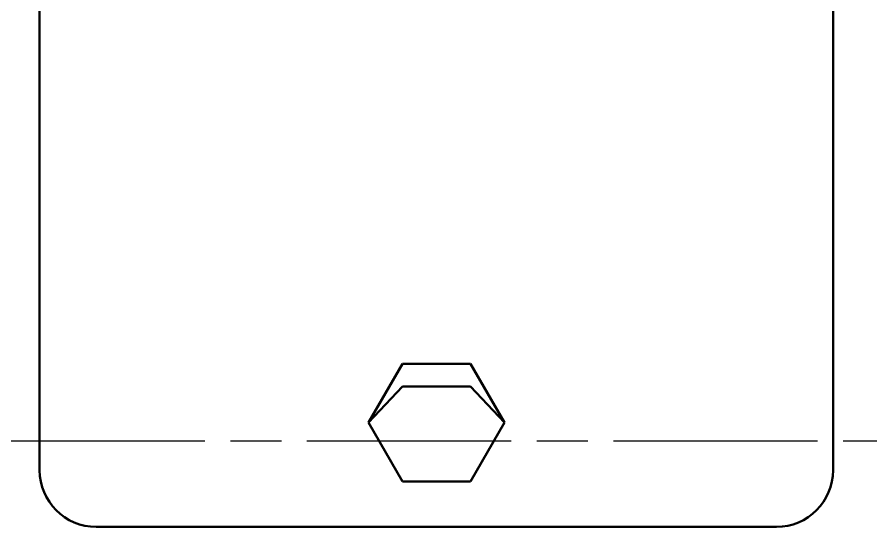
# Model space of a CAD drawing. Header units: millimetres. Extents: x -2161 to -582, y -4625 to -3434.
# Drawn here: x -1876.65 to -1851.57, y -4065.13 to -4050.16 of the extents above; entities that cross this region are included whole.
import ezdxf

# ---------------------------------------------------------------- set-up
doc = ezdxf.new("R2010")
doc.units = ezdxf.units.MM
doc.header["$LTSCALE"] = 0.5
doc.linetypes.add('AM_ISO08W050', pattern=[18, 12, -1.5, 3, -1.5])
for name, color, linetype, lineweight in [('AM_0', 7, 'Continuous', 50), ('AM_7', 4, 'AM_ISO08W050', 25), ('duong_dam', 7, 'Continuous', 50)]:
    doc.layers.add(name, color=color, linetype=linetype, lineweight=lineweight)

msp = doc.modelspace()

# ---------------------------------------------------------------- linework, layer by layer
at = {"layer": 'AM_0'}
for p, q in [((-1875.989, -4063.461), (-1875.989, -4023.418)), ((-1852.679, -4063.461), (-1852.679, -4023.418)), ((-1865.333, -4060.333), (-1866.332, -4062.064)), ((-1863.335, -4060.333), (-1865.333, -4060.333)), ((-1862.336, -4062.064), (-1863.335, -4060.333)), ((-1865.333, -4060.999), (-1866.332, -4062.064)), ((-1863.335, -4060.999), (-1865.333, -4060.999)), ((-1863.335, -4060.999), (-1862.336, -4062.064)), ((-1866.332, -4062.064), (-1865.333, -4063.794)), ((-1863.335, -4063.794), (-1862.336, -4062.064)), ((-1865.333, -4063.794), (-1863.335, -4063.794)), ((-1874.324, -4065.126), (-1854.344, -4065.126)), ((-1854.344, -4065.126), (-1874.324, -4065.126))]:
    msp.add_line(p, q, dxfattribs=at)
at = {"layer": 'AM_7'}
msp.add_line((-1922.135, -4062.603), (-1827.725, -4062.603), dxfattribs=at)
at = {"layer": 'duong_dam'}
for p, q in [((-1875.989, -4063.461), (-1875.989, -4023.697)), ((-1852.679, -4063.461), (-1852.679, -4023.697)), ((-1875.989, -4035.228), (-1875.989, -4063.461)), ((-1852.679, -4035.228), (-1852.679, -4063.461))]:
    msp.add_line(p, q, dxfattribs=at)
for centre, start, end in [((-1874.324, -4063.461), 180, 270), ((-1854.344, -4063.461), 270, 0)]:
    msp.add_arc(centre, 1.665, start, end, dxfattribs=at)

doc.saveas('drawing.dxf')
